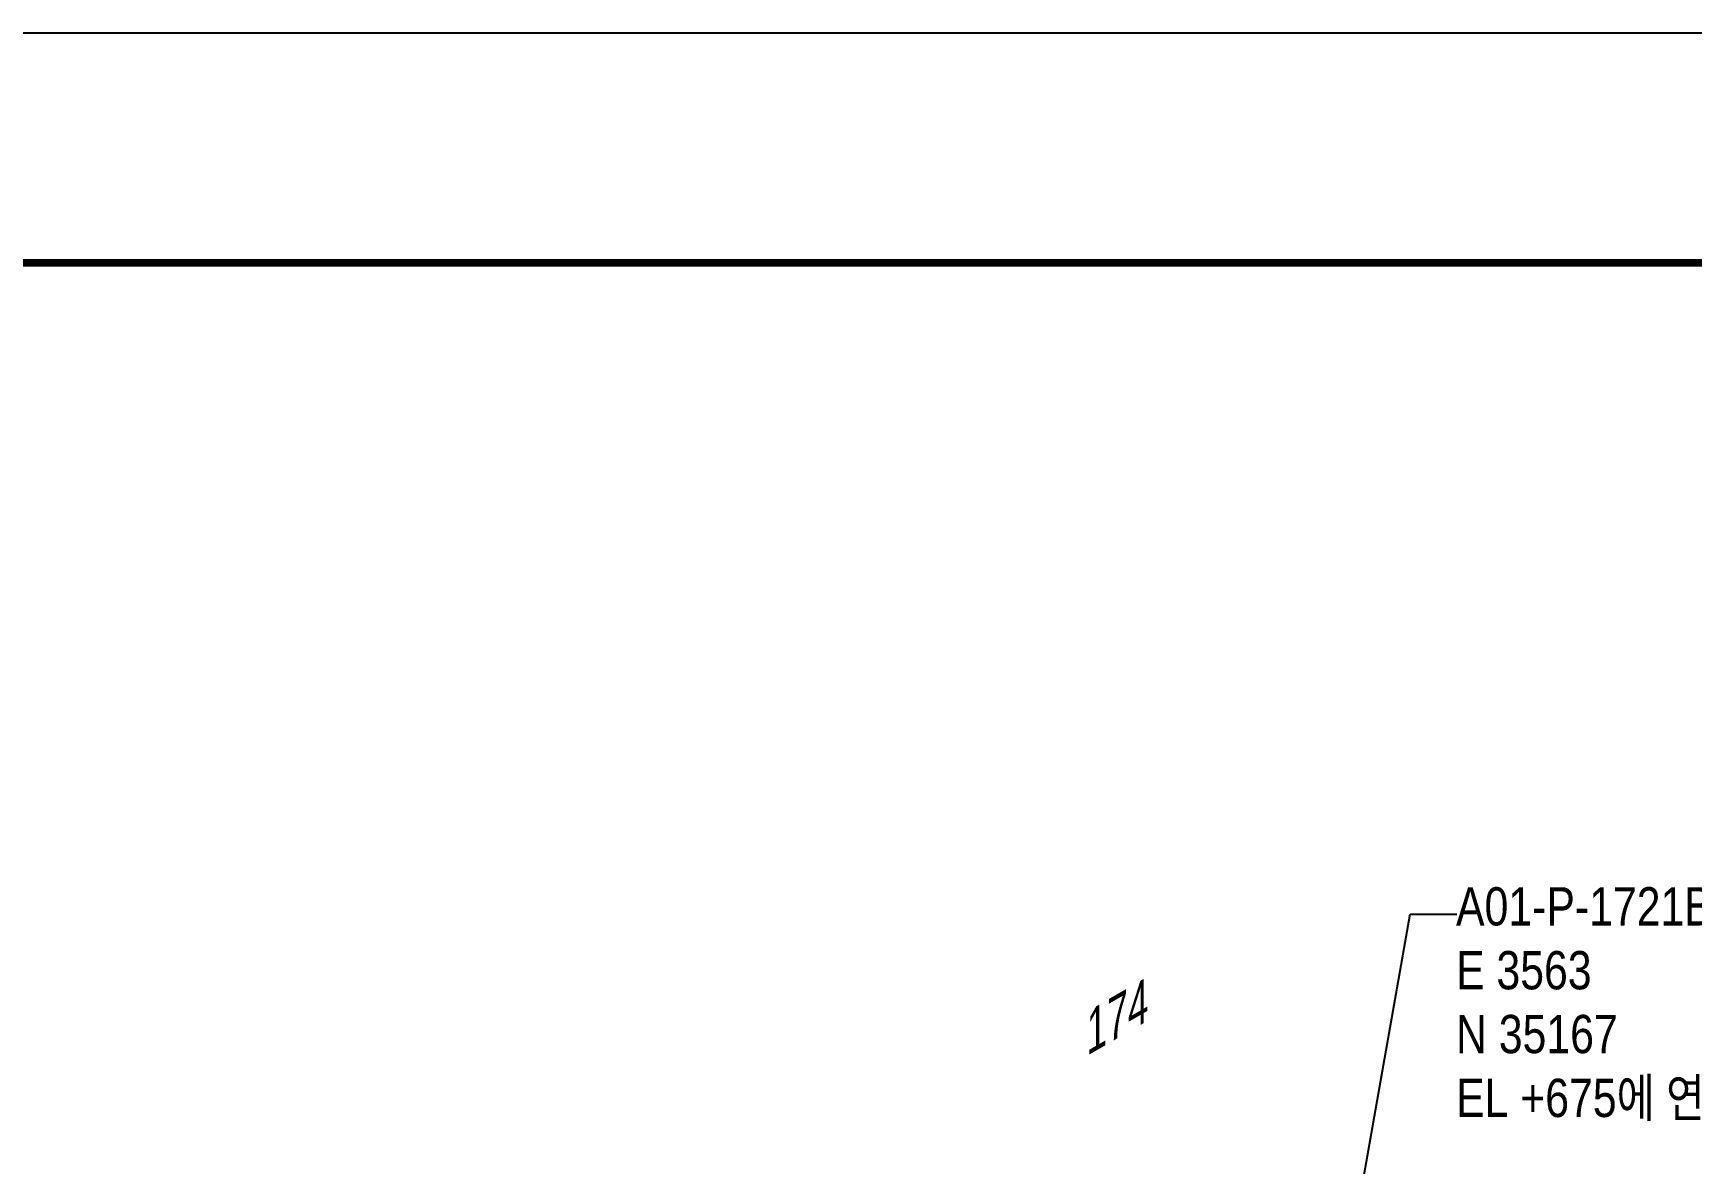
# Model space of a CAD drawing. Header units: millimetres. Extents: x 0 to 594, y 0 to 420.
# Drawn here: x 287.5 to 395.9, y 346.2 to 420 of the extents above; entities that cross this region are included whole.
import ezdxf
from ezdxf import colors
from ezdxf.entities.mleader import LeaderData, LeaderLine
from ezdxf.math import Vec2, Vec3

# ---------------------------------------------------------------- set-up
doc = ezdxf.new("R2010")
doc.units = ezdxf.units.MM
doc.header["$LTSCALE"] = 0.25
doc.layers.add('주석', color=7, linetype='Continuous')
doc.layers.add('치수', color=1, linetype='Continuous')
doc.styles.add('AdskIsoAnnotation', font='arial.ttf', dxfattribs={"width": 0.8, "height": 1})
doc.styles.add('AdskIsoMetric30', font='arial.ttf', dxfattribs={"width": 0.8, "oblique": 30, "height": 2.5})
doc.styles.get("Standard").update_dxf_attribs({"font": 'arial.ttf'})

msp = doc.modelspace()

# ---------------------------------------------------------------- linework, layer by layer
msp.add_lwpolyline([(0, 0), (594, 0), (594, 420), (0, 420)], close=True)
at = {"const_width": 0.5}
msp.add_lwpolyline([(15, 15), (579, 15), (579, 405), (15, 405)], close=True, dxfattribs=at)

# ---------------------------------------------------------------- texts
at = {"layer": '주석', "insert": (380.461, 348.977), "char_height": 2.5, "attachment_point": 7, "style": 'AdskIsoAnnotation'}
msp.add_mtext('\\PA01-P-1721B\\PE 3563\\PN 35167\\PEL +675{\\fGulim|b0|i0|c129|p50;에 연결됨}', dxfattribs=at)
at = {"layer": '치수', "color": 7, "insert": (357.729, 355.469), "char_height": 2.5, "attachment_point": 5, "rotation": 30, "style": 'AdskIsoMetric30'}
msp.add_mtext('\\A1;174', dxfattribs=at)

# ---------------------------------------------------------------- leaders
at = {"layer": '주석'}
ml = msp.add_multileader_mtext('Standard', dxfattribs=at)
ml.set_content('')
ml.set_leader_properties()
ml.build(insert=Vec2(0, 0))
ml.multileader.update_dxf_attribs({"dogleg_length": 3.062, "arrow_head_size": 2.5})
ctx = ml.context
ctx.base_point, ctx.arrow_head_size = Vec3(380.523, 362.481), 2.5
notes = []
notes.append((ctx, [(0, (1, 1, 0), (377.461, 362.481), (1, 0), 3.062, [(0, [(370.446, 322.806)], 0, [])])]))
ctx.mtext, ml.multileader.dxf.content_type = None, 0
for ctx, leaders in notes:
    for number, flags, end, landing, length, lines in leaders:
        leader = LeaderData()
        leader.index, (leader.has_last_leader_line, leader.has_dogleg_vector, leader.attachment_direction) = number, flags
        leader.last_leader_point, leader.dogleg_vector, leader.dogleg_length = Vec3(end), Vec3(landing), length
        for number, points, colour, breaks in lines:
            line = LeaderLine()
            line.index, line.vertices, line.color, line.breaks = number, Vec3.list(points), colors.encode_raw_color(colour), breaks
            leader.lines.append(line)
        ctx.leaders.append(leader)

doc.saveas('drawing.dxf')
